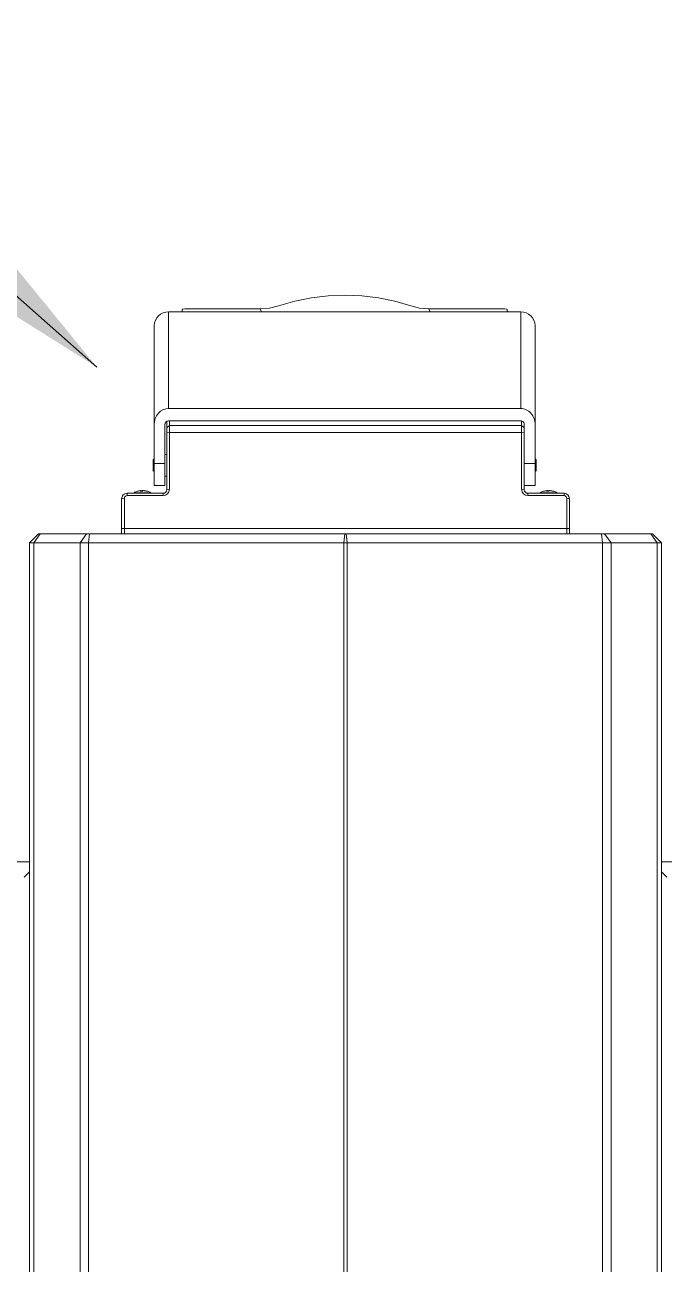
# Model space of a CAD drawing. Header units: millimetres. Extents: x -187347 to 135007, y -6415 to 292048.
# Drawn here: x -56022 to -55668, y 30037 to 30724 of the extents above; entities that cross this region are included whole.
import ezdxf

# ---------------------------------------------------------------- set-up
doc = ezdxf.new("R2010")
doc.units = ezdxf.units.MM
doc.header["$LTSCALE"] = 100
doc.layers.get('0').update_dxf_attribs({"lineweight": 18})
doc.layers.add('Layout Multivac', color=2, linetype='Continuous')
doc.styles.add('MEYN_DIM', font='')
doc.styles.get('MEYN_DIM').set_extended_font_data('Univers 45 Light')
doc.dimstyles.new('MEYN_SALES', dxfattribs={"dimtxt": 2, "dimasz": 1.5, "dimexe": 1, "dimexo": 0, "dimgap": 1, "dimtad": 1, "dimdsep": 46, "dimlunit": 6, "dimtxsty": 'MEYN_DIM', "dimcen": 1, "dimclrd": 4, "dimclre": 4, "dimclrt": 3, "dimadec": 0, "dimazin": 0, "dimtfac": 1, "dimtdec": 4, "dimtmove": 0, "dimatfit": 3, "dimfxl": 1, "dimtolj": 1, "dimarcsym": 0})

# ---------------------------------------------------------------- blocks, each defined once
blk = doc.blocks.new('I310 MD_right to left')
at = {"color": 0, "linetype": 'Continuous', "lineweight": 18}
for p, q in [((1475.62, -494.97), (1475.62, 410.03)), ((1477.97, 410.03), (1477.97, -494.97)), ((1503.59, -494.97), (1503.59, 410.03)), ((1508.28, 410.03), (1508.28, -494.97)), ((1649.65, -494.97), (1649.65, 410.03)), ((1651.59, 410.03), (1651.59, -494.97)), ((1792.97, -494.97), (1792.97, 410.03)), ((1797.65, 410.03), (1797.65, -494.97)), ((1823.28, -494.97), (1823.28, 410.03)), ((1825.62, 410.03), (1825.62, -494.97)), ((1475.62, -312.97), (1472.62, -309.97)), ((1825.62, -312.97), (1828.62, -309.97)), ((1475.62, -318.5), (1149.12, -318.5)), ((1889.42, -318.5), (1825.62, -318.5)), ((1475.62, -494.97), (1477.97, -494.97)), ((1480.62, -499.97), (1475.62, -494.97)), ((1477.97, -494.97), (1503.59, -494.97)), ((1481.5, -499.97), (1477.97, -494.97)), ((1481.5, -499.97), (1480.62, -499.97)), ((1507.13, -499.97), (1481.5, -499.97)), ((1503.59, -494.97), (1508.28, -494.97)), ((1507.13, -499.97), (1503.59, -494.97)), ((1508.88, -499.97), (1507.13, -499.97)), ((1508.28, -494.97), (1649.65, -494.97)), ((1508.88, -499.97), (1508.28, -494.97)), ((1650.26, -499.97), (1508.88, -499.97)), ((1526.62, -502.97), (1526.62, -499.97)), ((1528.12, -499.97), (1528.12, -502.97)), ((1649.65, -494.97), (1651.59, -494.97)), ((1650.26, -499.97), (1649.65, -494.97)), ((1650.99, -499.97), (1650.26, -499.97)), ((1651.59, -494.97), (1650.99, -499.97)), ((1792.36, -499.97), (1650.99, -499.97)), ((1651.59, -494.97), (1792.97, -494.97)), ((1773.12, -502.97), (1773.12, -499.97)), ((1774.62, -499.97), (1774.62, -502.97)), ((1792.97, -494.97), (1792.36, -499.97)), ((1794.12, -499.97), (1792.36, -499.97)), ((1792.97, -494.97), (1797.65, -494.97)), ((1797.65, -494.97), (1794.12, -499.97)), ((1819.74, -499.97), (1794.12, -499.97)), ((1797.65, -494.97), (1823.28, -494.97)), ((1823.28, -494.97), (1819.74, -499.97)), ((1820.62, -499.97), (1819.74, -499.97)), ((1825.62, -494.97), (1820.62, -499.97)), ((1823.28, -494.97), (1825.62, -494.97)), ((1528.12, -502.97), (1526.62, -502.97)), ((1526.62, -519.47), (1526.62, -502.97)), ((1773.12, -502.97), (1528.12, -502.97)), ((1528.12, -502.97), (1528.12, -519.73)), ((1774.62, -502.97), (1773.12, -502.97)), ((1773.12, -519.73), (1773.12, -502.97)), ((1774.62, -502.97), (1774.62, -519.47)), ((1528.12, -519.73), (1526.62, -519.47)), ((1529.62, -521.23), (1549.62, -521.23)), ((1529.62, -521.23), (1529.62, -522.47)), ((1549.62, -521.23), (1549.62, -522.47)), ((1751.62, -521.23), (1771.62, -521.23)), ((1751.62, -522.47), (1751.62, -521.23)), ((1771.62, -522.47), (1771.62, -521.23)), ((1774.62, -519.47), (1773.12, -519.73)), ((1549.62, -522.47), (1529.62, -522.47)), ((1533.47, -522.47), (1533.46, -522.49)), ((1542.78, -522.49), (1533.46, -522.49)), ((1533.47, -522.49), (1533.47, -522.78)), ((1542.77, -522.78), (1533.47, -522.78)), ((1537.31, -523.92), (1537.31, -523.95)), ((1538.63, -523.6), (1538.63, -523.95)), ((1538.93, -523.6), (1538.93, -523.95)), ((1542.78, -522.49), (1542.77, -522.47)), ((1542.77, -522.78), (1542.77, -522.49)), ((1551.62, -526.84), (1545.62, -526.84)), ((1545.62, -538.92), (1545.62, -526.84)), ((1553.12, -524.73), (1551.62, -524.47)), ((1551.62, -534.4), (1551.62, -524.47)), ((1553.12, -524.73), (1553.12, -556.2)), ((1749.62, -524.47), (1748.12, -524.73)), ((1748.12, -556.2), (1748.12, -524.73)), ((1749.62, -524.47), (1749.62, -555.94)), ((1756.62, -526.84), (1750.62, -526.84)), ((1750.62, -526.84), (1750.62, -538.92)), ((1771.62, -522.47), (1751.62, -522.47)), ((1756.62, -526.84), (1756.62, -538.92)), ((1758.47, -522.47), (1758.46, -522.49)), ((1767.78, -522.49), (1758.46, -522.49)), ((1758.47, -522.49), (1758.47, -522.78)), ((1758.57, -522.78), (1758.47, -522.78)), ((1767.77, -522.78), (1758.57, -522.78)), ((1762.17, -523.94), (1762.17, -523.95)), ((1762.32, -523.92), (1762.32, -523.95)), ((1763.12, -523.93), (1763.24, -523.95)), ((1763.24, -523.92), (1763.24, -523.95)), ((1763.65, -523.6), (1763.65, -523.95)), ((1763.92, -523.6), (1763.92, -523.95)), ((1764.07, -523.94), (1764.07, -523.95)), ((1767.78, -522.49), (1767.77, -522.47)), ((1767.77, -522.78), (1767.77, -522.49)), ((1545.62, -534.47), (1545.12, -534.97)), ((1545.12, -534.97), (1545.12, -540.97)), ((1551.62, -538.92), (1551.62, -534.4)), ((1750.62, -531.97), (1749.62, -531.97)), ((1757.12, -534.97), (1756.62, -534.47)), ((1757.12, -540.97), (1757.12, -534.97)), ((1545.12, -540.97), (1545.62, -541.47)), ((1545.62, -538.92), (1545.62, -560.38)), ((1551.62, -538.92), (1545.62, -538.92)), ((1551.62, -560.38), (1551.62, -538.92)), ((1750.62, -538.92), (1750.62, -560.38)), ((1756.62, -538.92), (1750.62, -538.92)), ((1756.62, -560.38), (1756.62, -538.92)), ((1756.62, -541.47), (1757.12, -540.97)), ((1749.62, -543.97), (1750.62, -543.97)), ((1545.62, -560.38), (1545.62, -615.35)), ((1553.12, -556.2), (1551.62, -555.94)), ((1553.12, -560.09), (1551.62, -558.66)), ((1553.12, -556.2), (1748.12, -556.2)), ((1553.12, -556.2), (1553.12, -560.09)), ((1748.12, -560.09), (1553.12, -560.09)), ((1553.12, -560.09), (1553.12, -562.57)), ((1748.62, -562.64), (1553.62, -562.64)), ((1749.62, -555.94), (1748.12, -556.2)), ((1748.12, -560.09), (1748.12, -556.2)), ((1749.62, -558.66), (1748.12, -560.09)), ((1748.12, -562.64), (1748.12, -560.09)), ((1749.62, -555.94), (1749.62, -558.66)), ((1749.62, -558.66), (1749.62, -562.34)), ((1756.62, -560.38), (1756.62, -615.35)), ((1553.62, -569.42), (1748.62, -569.42)), ((1553.62, -569.42), (1553.62, -622.96)), ((1748.62, -569.42), (1748.62, -622.96)), ((1553.62, -622.96), (1556.12, -622.96)), ((1556.12, -622.96), (1603.8, -622.96)), ((1561.12, -624.34), (1561.12, -623.23)), ((1603.8, -622.96), (1697.32, -622.96)), ((1603.8, -622.96), (1604.52, -624.62)), ((1697.32, -622.96), (1741, -622.96)), ((1697.32, -622.96), (1697.73, -624.62)), ((1741, -622.96), (1746.12, -622.96)), ((1741, -622.96), (1741.16, -623.2)), ((1741.12, -623.23), (1741.12, -624.34)), ((1742.59, -622.97), (1742.64, -622.96)), ((1746.12, -622.96), (1748.62, -622.96)), ((1566.12, -624.62), (1604.52, -624.62)), ((1697.73, -624.62), (1736.12, -624.62))]:
    blk.add_line(p, q, dxfattribs=at)
at = {"color": 0, "linetype": 'Continuous', "lineweight": 18, "flags": 128}
for points in [[(1538.63, -523.95), (1538.88, -523.93), (1538.93, -523.92)], [(1763.01, -523.95), (1762.81, -523.93), (1762.68, -523.91)], [(1763, -523.59), (1763.07, -523.59), (1763.23, -523.58)], [(1763.24, -523.95), (1763.44, -523.93), (1763.56, -523.91)], [(1763.65, -523.95), (1763.9, -523.93), (1763.92, -523.92)], [(1764.07, -523.95), (1764.23, -523.93), (1764.33, -523.91)], [(1765.85, -523.59), (1765.87, -523.59), (1765.9, -523.58)], [(1604.52, -624.62), (1609.59, -625.03), (1614.52, -626.25), (1623.35, -628.83), (1632.41, -630.69), (1641.61, -631.83), (1650.83, -632.23), (1660.21, -631.86), (1669.55, -630.74), (1678.75, -628.86), (1687.73, -626.25), (1692.65, -625.03), (1697.73, -624.62)]]:
    blk.add_lwpolyline(points, dxfattribs=at)
at = {"color": 0, "linetype": 'Continuous', "lineweight": 18}
for centre, radius, start, end in [((1529.62, -519.47), 3, 180, 270), ((1529.62, -519.73), 1.5, 180, 270), ((1549.62, -524.73), 3.5, 0, 90), ((1751.62, -524.73), 3.5, 90, 180), ((1771.62, -519.47), 3, 270, 0), ((1771.62, -519.73), 1.5, 270, 0), ((1538.12, -514.5), 9.5, 240.69401, 253.0476), ((1535.49, -523.14), 0.468, 251.21458, 288.78542), ((1537.97, -514.95), 9.03, 253.0334, 265.80408), ((1538.28, -514.95), 9.03, 253.0334, 265.80408), ((1537.25, -523.04), 0.979, 291.85159, 326.52284), ((1538.73, -514.95), 8.65, 265.63999, 274.36001), ((1538.99, -523.04), 0.979, 213.47716, 248.14841), ((1538.27, -514.95), 9.03, 274.19592, 286.9666), ((1538.57, -523.04), 0.979, 291.85159, 326.52284), ((1538.12, -514.5), 9.5, 286.9524, 299.30599), ((1549.62, -524.47), 2, 0, 90), ((1751.62, -524.47), 2, 90, 180), ((1763.12, -514.5), 9.5, 240.69401, 253.12437), ((1760.48, -523.21), 0.392, 249.45283, 290.54717), ((1762.99, -514.87), 9.1, 253.10499, 265.82344), ((1763.12, -514.5), 9.5, 253.12437, 263.39979), ((1763.26, -514.87), 9.1, 253.10499, 265.82344), ((1762.71, -518.04), 5.93, 258.85212, 264.79817), ((1762.23, -523.12), 0.913, 294.1679, 329.42781), ((1763.67, -514.87), 8.73, 265.65913, 274.34087), ((1762.58, -520.23), 3.74, 276.62444, 284.07941), ((1764.02, -523.12), 0.913, 210.57219, 245.8321), ((1763.55, -523.12), 0.913, 294.1679, 329.42781), ((1763.26, -514.87), 9.1, 274.17656, 286.89501), ((1763.12, -514.5), 9.5, 276.60021, 286.87563), ((1763.12, -514.5), 9.5, 286.87563, 299.30599), ((1553.43, -615.15), 7.81, 181.47305, 271.40094), ((1748.81, -615.15), 7.81, 268.59906, 358.52695), ((1742.48, -626.87), 3.9, 88.4806, 109.79099)]:
    blk.add_arc(centre, radius, start, end, dxfattribs=at)
for centre, major_axis, ratio, start_param, end_param in [((1553.62, -560.38), (0, 9.04), 0.885373, 1.570796, 3.141593), ((1553.62, -560.38), (0, 2.26), 0.885373, 1.570796, 3.141593), ((1748.62, -560.38), (0, 2.26), 0.885373, 3.141593, 4.712389), ((1748.62, -560.38), (0, 9.04), 0.885373, 3.141593, 4.712389), ((1556.12, -623.23), (5, 0), 0.055402, 0, 1.570796), ((1566.12, -624.34), (5, 0), 0.055402, 3.141593, 4.712389), ((1736.12, -624.34), (5, 0), 0.055402, 4.712389, 6.283185), ((1746.12, -623.23), (5, 0), 0.055402, 3.01543, 3.141593)]:
    blk.add_ellipse(centre, major_axis=major_axis, ratio=ratio, start_param=start_param, end_param=end_param, dxfattribs=at)

msp = doc.modelspace()

# ---------------------------------------------------------------- block references
at = {"layer": 'Layout Multivac', "rotation": 180}
msp.add_blockref('I310 MD_right to left', (-54194.18, 29941.68, 3.45), dxfattribs=at)

# ---------------------------------------------------------------- leaders
at = {"layer": 'Layout Multivac', "linetype": 'Continuous'}
msp.add_leader([(-55982.58, 30534.08, -3.45), (-56196.95, 30723.54, -3.45), (-56448.19, 30723.54, -3.45)], dimstyle='MEYN_SALES', override={"dimasz": 100}, dxfattribs=at)

doc.saveas('drawing.dxf')
